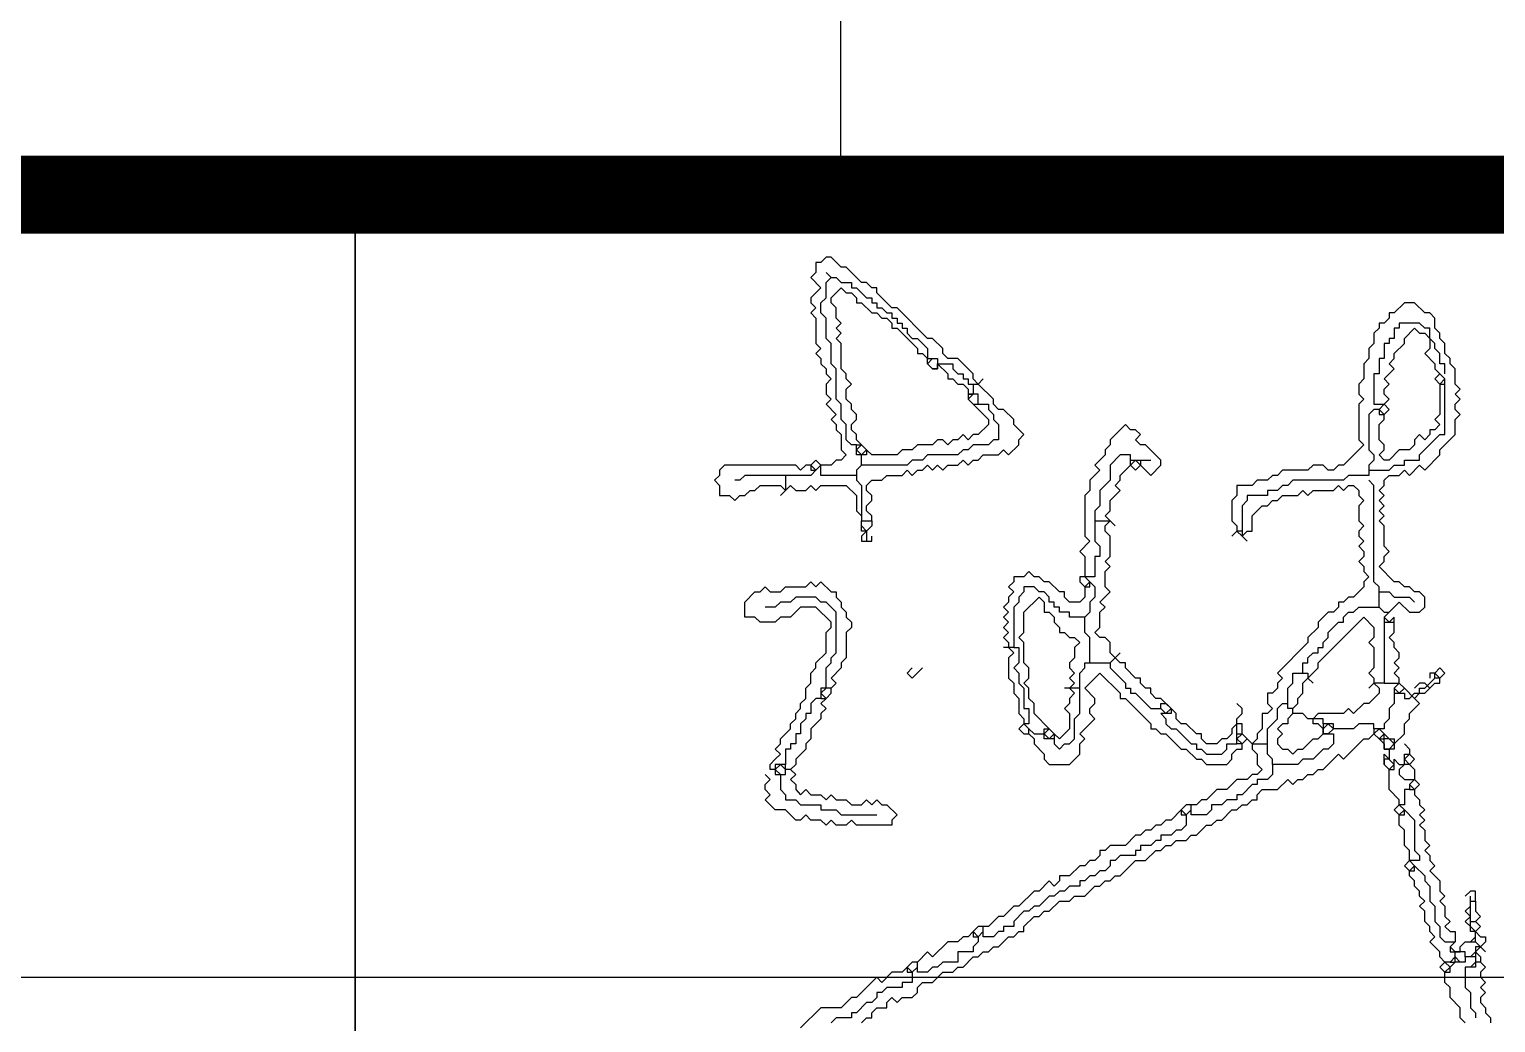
# Model space of a CAD drawing. Header units: millimetres. Extents: x 12325263 to 13848842, y -1463133 to 573208.
# Drawn here: x 12643077 to 12645324, y -1127761 to -1126237 of the extents above; entities that cross this region are included whole.
import ezdxf
from ezdxf.enums import TextEntityAlignment as Align

# ---------------------------------------------------------------- set-up
doc = ezdxf.new("R2010")
doc.units = ezdxf.units.MM
doc.header["$LTSCALE"] = 1000
for name, color, linetype in [('TITLIN', 7, 'Continuous'), ('图框层', 3, 'Continuous'), ('电子签名', 6, 'Continuous')]:
    doc.layers.add(name, color=color, linetype=linetype)
doc.styles.add('ACHT', font='simhei.ttf')
doc.styles.add('TITXC', font='simhei.ttf')
doc.styles.add('TITXV', font='', dxfattribs={"width": 0.7})
doc.styles.get('TITXV').set_extended_font_data('SimSun')

# ---------------------------------------------------------------- blocks, each defined once
blk = doc.blocks.new('横向图框_A0')
at = {"layer": 'TITLIN'}
for p, q in [((1153.896, 214.115), (1153.896, 110.493)), ((1114, 206.115), (1179, 206.115))]:
    blk.add_line(p, q, dxfattribs=at)
at = {"layer": 'TITLIN', "const_width": 0.8}
blk.add_lwpolyline([(1114, 214.115), (1179, 214.115)], dxfattribs=at)
at = {"layer": '图框层'}
blk.add_line((1158.86, 214.115), (1158.86, 234.115), dxfattribs=at)
at = {"style": 'TITXV', "width": 0.8}
for tag, p in [('智能化', (9.375, 781)), ('暖通', (3.125, 781)), ('给排水', (15.625, 705)), ('建筑', (3.125, 705)), ('结构', (9.375, 705)), ('电气', (21.875, 705))]:
    blk.add_attdef(tag, text='', height=2.5, rotation=90, dxfattribs=at).set_placement(p, align=Align.MIDDLE_CENTER)
for tag, height, style, p in [('总工程师', 3, 'ACHT', (1143.109, 210.304)), ('审定', 3, 'ACHT', (1143.109, 202.304)), ('审核', 3, 'ACHT', (1143.109, 194.304)), ('设计总负责人1', 3, 'ACHT', (1143.109, 186.304)), ('设计总负责人2', 3, 'ACHT', (1143.109, 178.304)), ('设计总负责人3', 3, 'ACHT', (1143.109, 170.304)), ('专业负责人1', 3, 'ACHT', (1143.109, 162.304)), ('专业负责人2', 3, 'ACHT', (1143.109, 154.304)), ('专业负责人3', 3, 'ACHT', (1143.109, 146.304)), ('校核1', 3, 'ACHT', (1143.109, 138.304)), ('校核2', 3, 'ACHT', (1143.109, 130.304)), ('设计1', 3, 'ACHT', (1143.109, 122.304)), ('设计2', 3, 'ACHT', (1143.109, 114.304)), ('工程编号', 3, 'TITXC', (1142.308, 74.793)), ('专业', 3, 'TITXC', (1170.433, 74.793)), ('设计阶段', 3, 'TITXC', (1155.544, 67.776)), ('图号', 5, 'TITXC', (1140.343, 32.746)), ('出图日期', 3, 'ACHT', (1144.346, 24.293))]:
    blk.add_attdef(tag, text='', height=height, dxfattribs=dict(style=style)).set_placement(p, align=Align.MIDDLE_CENTER)
at = {"style": 'TITXC', "flags": 1}
for tag, height, p in [('建设单位', 3, (1149.822, 102.293)), ('工程名称', 3, (1149.822, 86.293)), ('图纸名称', 5, (1149.822, 51.043))]:
    blk.add_attdef(tag, text='', height=height, dxfattribs=at).set_placement(p, align=Align.MIDDLE_CENTER)
at = {"style": 'ACHT', "width": 0.8}
for tag, p in [('版本号', (1172.763, 32.793)), ('序号', (1172.763, 24.293))]:
    blk.add_attdef(tag, text='', height=3, dxfattribs=at).set_placement(p, align=Align.MIDDLE_CENTER)
blk = doc.blocks.new('*U20')
blk.add_blockref('横向图框_A0', (0, 0))
blk = doc.blocks.new('zhauau')
for points in [[(-73822.2, -93877), (-73826.1, -93873.1), (-73826.1, -93869.2), (-73837.7, -93857.5), (-73845.5, -93857.5), (-73849.4, -93853.6), (-73849.4, -93849.8), (-73857.2, -93842), (-73861.1, -93842), (-73884.4, -93818.6), (-73888.3, -93818.6), (-73899.9, -93807), (-73899.9, -93803.1), (-73903.8, -93803.1), (-73907.7, -93799.2), (-73911.6, -93799.2), (-73923.3, -93787.5), (-73927.2, -93787.5), (-73934.9, -93779.8), (-73938.8, -93779.8), (-73942.7, -93783.7), (-73946.6, -93783.7), (-73946.6, -93791.4), (-73950.5, -93795.3), (-73942.7, -93803.1), (-73950.5, -93810.9), (-73950.5, -93814.8), (-73946.6, -93818.6), (-73950.5, -93822.5), (-73946.6, -93826.4), (-73946.6, -93845.9), (-73942.7, -93849.8), (-73946.6, -93853.6), (-73942.7, -93857.5), (-73942.7, -93861.4), (-73938.8, -93865.3), (-73938.8, -93869.2), (-73934.9, -93873.1), (-73938.8, -93877), (-73938.8, -93884.7), (-73934.9, -93888.6), (-73938.8, -93892.5), (-73931, -93900.3), (-73934.9, -93904.2), (-73931, -93908.1), (-73931, -93912), (-73927.2, -93915.8), (-73927.2, -93927.5), (-73923.3, -93931.4), (-73927.2, -93935.3), (-73931, -93935.3), (-73934.9, -93939.2), (-73942.7, -93939.2)], [(-73938.8, -93791.4), (-73934.9, -93795.3)], [(-73915.5, -93923.6), (-73919.4, -93923.6), (-73923.3, -93919.7), (-73923.3, -93908.1), (-73927.2, -93904.2), (-73927.2, -93892.5), (-73931, -93888.6), (-73931, -93865.3), (-73934.9, -93861.4), (-73934.9, -93845.9), (-73938.8, -93842), (-73938.8, -93826.4), (-73942.7, -93822.5), (-73942.7, -93814.8), (-73938.8, -93810.9), (-73938.8, -93799.2), (-73934.9, -93795.3)], [(-73934.9, -93795.3), (-73931, -93795.3), (-73927.2, -93799.2), (-73919.4, -93799.2), (-73919.4, -93803.1), (-73915.5, -93803.1), (-73907.7, -93810.9), (-73903.8, -93810.9), (-73903.8, -93814.8), (-73899.9, -93814.8), (-73899.9, -93818.6), (-73896.1, -93818.6), (-73892.2, -93822.5), (-73888.3, -93822.5), (-73888.3, -93826.4), (-73884.4, -93826.4), (-73884.4, -93830.3), (-73880.5, -93830.3), (-73880.5, -93834.2), (-73876.6, -93834.2), (-73876.6, -93838.1), (-73872.7, -93842), (-73868.8, -93842), (-73861.1, -93849.8), (-73861.1, -93857.5)], [(-73911.6, -93923.6), (-73915.5, -93919.7), (-73915.5, -93915.8), (-73919.4, -93912), (-73919.4, -93908.1), (-73915.5, -93904.2), (-73915.5, -93900.3), (-73919.4, -93896.4), (-73919.4, -93892.5), (-73923.3, -93888.6), (-73923.3, -93880.9), (-73919.4, -93877), (-73923.3, -93873.1), (-73923.3, -93869.2), (-73927.2, -93865.3), (-73927.2, -93845.9), (-73931, -93842), (-73927.2, -93838.1), (-73931, -93834.2), (-73927.2, -93830.3), (-73931, -93826.4), (-73931, -93818.6), (-73934.9, -93814.8), (-73934.9, -93810.9), (-73927.2, -93803.1), (-73923.3, -93807), (-73919.4, -93807), (-73915.5, -93810.9), (-73915.5, -93814.8), (-73911.6, -93814.8), (-73903.8, -93822.5), (-73899.9, -93822.5), (-73896.1, -93826.4), (-73892.2, -93826.4), (-73888.3, -93830.3), (-73888.3, -93834.2), (-73884.4, -93834.2), (-73868.8, -93849.8), (-73868.8, -93853.6), (-73864.9, -93853.6), (-73861.1, -93857.5)], [(-73507.3, -94051.9), (-73499.5, -94044.2), (-73491.7, -94051.9), (-73483.9, -94051.9), (-73480, -94048), (-73480, -94040.3), (-73483.9, -94036.4), (-73487.8, -94036.4), (-73491.7, -94032.5), (-73495.6, -94032.5), (-73499.5, -94028.6), (-73503.4, -94028.6), (-73515, -94016.9), (-73511.1, -94013), (-73511.1, -94009.2), (-73507.3, -94005.3), (-73511.1, -94001.4), (-73511.1, -93985.8), (-73515, -93981.9), (-73511.1, -93978.1), (-73515, -93974.2), (-73511.1, -93970.3), (-73515, -93966.4), (-73511.1, -93962.5), (-73515, -93958.6), (-73511.1, -93954.7), (-73511.1, -93950.8), (-73507.3, -93947), (-73499.5, -93947), (-73495.6, -93943.1), (-73491.7, -93947), (-73483.9, -93939.2), (-73480, -93943.1), (-73468.4, -93931.4), (-73468.4, -93927.5), (-73456.7, -93915.8), (-73456.7, -93904.2), (-73452.8, -93900.3), (-73456.7, -93896.4), (-73456.7, -93892.5), (-73452.8, -93888.6), (-73456.7, -93884.7), (-73452.8, -93880.9), (-73456.7, -93877), (-73456.7, -93865.3), (-73460.6, -93861.4), (-73460.6, -93857.5), (-73464.5, -93853.6), (-73464.5, -93845.9), (-73468.4, -93842), (-73468.4, -93838.1), (-73472.3, -93834.2), (-73472.3, -93826.4), (-73476.1, -93822.5), (-73480, -93822.5), (-73487.8, -93814.8), (-73495.6, -93814.8), (-73503.4, -93822.5), (-73507.3, -93822.5), (-73507.3, -93826.4), (-73511.1, -93830.3), (-73515, -93830.3), (-73515, -93834.2), (-73518.9, -93838.1), (-73518.9, -93845.9), (-73522.8, -93849.8), (-73522.8, -93857.5), (-73526.7, -93861.4), (-73526.7, -93873.1), (-73530.6, -93877), (-73530.6, -93884.7), (-73526.7, -93888.6), (-73530.6, -93892.5), (-73530.6, -93919.7), (-73526.7, -93923.6), (-73542.2, -93939.2), (-73546.1, -93939.2), (-73550, -93943.1), (-73553.9, -93943.1), (-73557.8, -93939.2), (-73565.6, -93939.2), (-73569.5, -93943.1), (-73588.9, -93943.1), (-73592.8, -93947), (-73596.7, -93947), (-73600.6, -93950.8), (-73608.3, -93950.8), (-73612.2, -93954.7), (-73623.9, -93954.7), (-73623.9, -93962.5), (-73627.8, -93966.4), (-73627.8, -93981.9), (-73623.9, -93985.8), (-73623.9, -93989.7)], [(-73464.5, -93869.2), (-73464.5, -93861.4), (-73468.4, -93861.4), (-73468.4, -93853.6), (-73472.3, -93849.8), (-73472.3, -93845.9), (-73476.1, -93842), (-73476.1, -93834.2), (-73480, -93834.2), (-73483.9, -93830.3), (-73499.5, -93830.3), (-73499.5, -93834.2), (-73503.4, -93834.2), (-73503.4, -93842), (-73507.3, -93842), (-73507.3, -93845.9), (-73511.1, -93845.9), (-73511.1, -93857.5), (-73515, -93857.5), (-73515, -93869.2), (-73518.9, -93869.2), (-73518.9, -93892.5), (-73511.1, -93892.5), (-73515, -93896.4)], [(-73511.1, -93892.5), (-73507.3, -93888.6), (-73511.1, -93884.7), (-73511.1, -93880.9), (-73507.3, -93877), (-73511.1, -93873.1), (-73503.4, -93865.3), (-73507.3, -93861.4), (-73503.4, -93857.5), (-73503.4, -93853.6), (-73495.6, -93845.9), (-73495.6, -93842), (-73487.8, -93834.2), (-73483.9, -93838.1), (-73480, -93838.1), (-73476.1, -93842), (-73476.1, -93849.8), (-73480, -93853.6), (-73472.3, -93861.4), (-73472.3, -93865.3), (-73468.4, -93869.2)], [(-73861.1, -93857.5), (-73857.2, -93857.5), (-73861.1, -93861.4), (-73857.2, -93865.3), (-73853.3, -93865.3)], [(-73861.1, -93857.5), (-73853.3, -93857.5), (-73853.3, -93861.4)], [(-73853.3, -93861.4), (-73853.3, -93865.3), (-73857.2, -93865.3), (-73861.1, -93861.4), (-73861.1, -93857.5)], [(-73853.3, -93865.3), (-73853.3, -93861.4), (-73845.5, -93869.2), (-73845.5, -93873.1), (-73841.6, -93873.1), (-73837.7, -93877), (-73833.8, -93877), (-73830, -93880.9), (-73830, -93884.7)], [(-73853.3, -93861.4), (-73841.6, -93861.4), (-73841.6, -93865.3), (-73837.7, -93869.2), (-73833.8, -93869.2), (-73833.8, -93873.1), (-73830, -93873.1), (-73830, -93877), (-73826.1, -93877)], [(-73464.5, -93877), (-73464.5, -93873.1), (-73468.4, -93869.2), (-73472.3, -93873.1), (-73468.4, -93877), (-73464.5, -93877)], [(-73468.4, -93869.2), (-73472.3, -93873.1), (-73468.4, -93877)], [(-73468.4, -93877), (-73464.5, -93873.1), (-73468.4, -93869.2)], [(-73903.8, -93981.9), (-73903.8, -93978.1), (-73907.7, -93974.2), (-73907.7, -93970.3), (-73903.8, -93966.4), (-73903.8, -93962.5), (-73907.7, -93958.6), (-73907.7, -93954.7), (-73903.8, -93950.8), (-73896.1, -93950.8), (-73892.2, -93947), (-73880.5, -93947), (-73876.6, -93943.1), (-73872.7, -93947), (-73868.8, -93943.1), (-73864.9, -93943.1), (-73861.1, -93939.2), (-73857.2, -93943.1), (-73853.3, -93939.2), (-73849.4, -93943.1), (-73845.5, -93939.2), (-73837.7, -93939.2), (-73833.8, -93935.3), (-73830, -93939.2), (-73826.1, -93935.3), (-73822.2, -93935.3), (-73818.3, -93931.4), (-73806.6, -93931.4), (-73802.7, -93927.5), (-73798.9, -93931.4), (-73791.1, -93923.6), (-73791.1, -93919.7), (-73787.2, -93915.8), (-73795, -93908.1), (-73795, -93904.2), (-73802.7, -93896.4), (-73806.6, -93896.4), (-73810.5, -93892.5), (-73810.5, -93888.6), (-73822.2, -93877)], [(-73826.1, -93877), (-73822.2, -93877), (-73818.3, -93873.1)], [(-73826.1, -93877), (-73826.1, -93884.7)], [(-73822.2, -93877), (-73822.2, -93877)], [(-73522.8, -93943.1), (-73507.3, -93943.1), (-73503.4, -93939.2), (-73495.6, -93939.2), (-73495.6, -93935.3), (-73483.9, -93935.3), (-73483.9, -93931.4), (-73468.4, -93915.8), (-73464.5, -93915.8), (-73464.5, -93877)], [(-73468.4, -93877), (-73468.4, -93900.3), (-73472.3, -93904.2), (-73468.4, -93908.1), (-73472.3, -93912), (-73476.1, -93912), (-73476.1, -93915.8), (-73480, -93919.7), (-73483.9, -93915.8), (-73487.8, -93919.7), (-73487.8, -93923.6), (-73491.7, -93927.5), (-73499.5, -93927.5), (-73507.3, -93935.3), (-73511.1, -93935.3), (-73515, -93931.4), (-73511.1, -93927.5), (-73511.1, -93923.6), (-73515, -93919.7), (-73515, -93908.1), (-73511.1, -93904.2), (-73511.1, -93900.3)], [(-73826.1, -93892.5), (-73814.4, -93904.2), (-73814.4, -93908.1), (-73822.2, -93915.8), (-73826.1, -93915.8), (-73830, -93919.7), (-73833.8, -93915.8), (-73837.7, -93919.7), (-73841.6, -93919.7), (-73845.5, -93923.6), (-73849.4, -93919.7), (-73853.3, -93919.7), (-73857.2, -93923.6), (-73868.8, -93923.6), (-73872.7, -93927.5), (-73880.5, -93927.5), (-73884.4, -93931.4), (-73903.8, -93931.4), (-73907.7, -93927.5), (-73911.6, -93931.4), (-73915.5, -93927.5), (-73911.6, -93923.6)], [(-73822.2, -93892.5), (-73814.4, -93892.5), (-73814.4, -93896.4), (-73810.5, -93900.3), (-73810.5, -93904.2), (-73806.6, -93908.1), (-73806.6, -93919.7), (-73810.5, -93919.7), (-73814.4, -93923.6), (-73826.1, -93923.6), (-73830, -93927.5), (-73833.8, -93927.5), (-73837.7, -93931.4), (-73861.1, -93931.4), (-73864.9, -93935.3), (-73872.7, -93935.3), (-73876.6, -93939.2), (-73911.6, -93939.2)], [(-73830, -93884.7), (-73826.1, -93884.7), (-73830, -93888.6), (-73826.1, -93892.5)], [(-73826.1, -93884.7), (-73830, -93884.7), (-73830, -93888.6), (-73826.1, -93892.5), (-73822.2, -93892.5)], [(-73822.2, -93892.5), (-73822.2, -93884.7), (-73826.1, -93884.7)], [(-73826.1, -93892.5), (-73826.1, -93892.5)], [(-73511.1, -93900.3), (-73515, -93896.4), (-73511.1, -93892.5)], [(-73511.1, -93900.3), (-73507.3, -93896.4), (-73511.1, -93892.5)], [(-73515, -93896.4), (-73518.9, -93896.4), (-73522.8, -93900.3), (-73522.8, -93927.5), (-73518.9, -93931.4), (-73518.9, -93935.3), (-73522.8, -93939.2), (-73522.8, -93943.1)], [(-73515, -93896.4), (-73515, -93900.3), (-73511.1, -93900.3), (-73507.3, -93896.4)], [(-73697.8, -93939.2), (-73690, -93947), (-73682.2, -93939.2), (-73682.2, -93935.3), (-73693.9, -93923.6), (-73697.8, -93923.6), (-73701.7, -93919.7), (-73697.8, -93915.8), (-73701.7, -93912), (-73705.5, -93912), (-73709.4, -93908.1), (-73721.1, -93919.7), (-73721.1, -93923.6), (-73725, -93927.5), (-73725, -93931.4), (-73732.8, -93939.2), (-73728.9, -93943.1), (-73736.6, -93950.8), (-73736.6, -93958.6), (-73740.5, -93962.5), (-73740.5, -93993.6), (-73736.6, -93997.5), (-73744.4, -94005.3), (-73740.5, -94009.2), (-73740.5, -94024.7)], [(-73911.6, -93931.4), (-73915.5, -93931.4), (-73915.5, -93923.6)], [(-73915.5, -93923.6), (-73911.6, -93923.6), (-73907.7, -93927.5), (-73907.7, -93931.4), (-73911.6, -93931.4)], [(-73942.7, -93939.2), (-73946.6, -93935.3), (-73950.5, -93939.2)], [(-73942.7, -93943.1), (-73942.7, -93939.2), (-73946.6, -93935.3), (-73950.5, -93939.2), (-73950.5, -93943.1)], [(-73911.6, -93939.2), (-73911.6, -93931.4)], [(-73705.5, -93935.3), (-73705.5, -93931.4), (-73713.3, -93931.4), (-73721.1, -93939.2), (-73721.1, -93950.8), (-73728.9, -93958.6), (-73728.9, -93970.3), (-73732.8, -93974.2), (-73732.8, -93981.9)], [(-73705.5, -93935.3), (-73697.8, -93935.3)], [(-73697.8, -93935.3), (-73697.8, -93939.2), (-73701.7, -93943.1), (-73705.5, -93939.2), (-73705.5, -93935.3)], [(-73705.5, -93939.2), (-73701.7, -93935.3), (-73697.8, -93939.2)], [(-73697.8, -93935.3), (-73690, -93935.3)], [(-73950.5, -93939.2), (-73954.4, -93939.2), (-73958.3, -93943.1), (-73962.1, -93939.2), (-74016.6, -93939.2), (-74020.5, -93943.1), (-74020.5, -93947), (-74024.4, -93950.8), (-74020.5, -93954.7), (-74020.5, -93962.5), (-74012.7, -93962.5), (-74008.8, -93966.4), (-74004.9, -93962.5), (-74001, -93962.5), (-73997.1, -93958.6), (-73993.3, -93958.6), (-73989.4, -93954.7), (-73973.8, -93954.7), (-73969.9, -93958.6)], [(-73969.9, -93947), (-74001, -93947), (-74004.9, -93950.8), (-74008.8, -93950.8)], [(-73969.9, -93947), (-73969.9, -93958.6), (-73973.8, -93962.5)], [(-73950.5, -93943.1), (-73946.6, -93943.1), (-73950.5, -93947), (-73969.9, -93947)], [(-73950.5, -93939.2), (-73946.6, -93943.1), (-73942.7, -93939.2)], [(-73915.5, -93947), (-73942.7, -93947), (-73942.7, -93943.1)], [(-73911.6, -93939.2), (-73915.5, -93943.1), (-73915.5, -93947)], [(-73915.5, -93947), (-73915.5, -93950.8), (-73911.6, -93954.7), (-73911.6, -93981.9)], [(-73721.1, -93981.9), (-73725, -93978.1), (-73721.1, -93974.2), (-73721.1, -93966.4), (-73713.3, -93958.6), (-73717.2, -93954.7), (-73713.3, -93950.8), (-73713.3, -93947), (-73705.5, -93939.2)], [(-73697.8, -93939.2), (-73701.7, -93943.1), (-73705.5, -93939.2)], [(-73522.8, -93943.1), (-73522.8, -93947), (-73538.4, -93947), (-73542.2, -93950.8), (-73581.1, -93950.8), (-73585, -93954.7), (-73588.9, -93954.7), (-73592.8, -93958.6), (-73600.6, -93958.6), (-73600.6, -93962.5), (-73616.1, -93962.5), (-73616.1, -93966.4), (-73620, -93970.3), (-73620, -93989.7)], [(-73969.9, -93958.6), (-73973.8, -93962.5)], [(-73969.9, -93958.6), (-73966, -93954.7), (-73962.1, -93958.6), (-73954.4, -93958.6), (-73950.5, -93954.7), (-73946.6, -93958.6), (-73942.7, -93954.7), (-73923.3, -93954.7), (-73915.5, -93962.5), (-73915.5, -93974.2), (-73911.6, -93978.1)], [(-73623.9, -93989.7), (-73620, -93993.6), (-73616.1, -93989.7), (-73612.2, -93989.7), (-73612.2, -93978.1), (-73604.5, -93970.3), (-73600.6, -93970.3), (-73596.7, -93966.4), (-73592.8, -93966.4), (-73588.9, -93962.5), (-73577.2, -93962.5), (-73573.3, -93958.6), (-73569.5, -93962.5), (-73565.6, -93958.6), (-73550, -93958.6), (-73546.1, -93954.7), (-73542.2, -93958.6), (-73538.4, -93954.7), (-73534.5, -93954.7), (-73530.6, -93958.6), (-73530.6, -93962.5), (-73526.7, -93966.4), (-73530.6, -93970.3), (-73530.6, -93981.9), (-73526.7, -93985.8), (-73530.6, -93989.7), (-73530.6, -93993.6), (-73526.7, -93997.5), (-73530.6, -94001.4), (-73526.7, -94005.3), (-73526.7, -94009.2), (-73530.6, -94013), (-73526.7, -94016.9), (-73526.7, -94020.8), (-73522.8, -94024.7), (-73526.7, -94028.6), (-73526.7, -94032.5), (-73534.5, -94040.3), (-73538.4, -94040.3), (-73542.2, -94044.2), (-73546.1, -94044.2), (-73546.1, -94048), (-73550, -94051.9), (-73553.9, -94051.9), (-73561.7, -94059.7), (-73561.7, -94063.6), (-73569.5, -94071.4), (-73569.5, -94075.3), (-73592.8, -94098.6), (-73588.9, -94102.5), (-73592.8, -94106.4), (-73592.8, -94110.2), (-73596.7, -94114.1), (-73600.6, -94114.1), (-73600.6, -94121.9), (-73596.7, -94125.8), (-73600.6, -94129.7), (-73604.5, -94129.7), (-73604.5, -94141.4), (-73608.3, -94145.2), (-73608.3, -94149.1), (-73612.2, -94153)], [(-73515, -94036.4), (-73515, -94032.5), (-73518.9, -94028.6), (-73518.9, -93954.7), (-73522.8, -93950.8)], [(-73911.6, -93978.1), (-73911.6, -93981.9), (-73903.8, -93981.9)], [(-73911.6, -93981.9), (-73903.8, -93981.9), (-73903.8, -93985.8), (-73907.7, -93989.7)], [(-73907.7, -93989.7), (-73911.6, -93989.7), (-73911.6, -93981.9)], [(-73903.8, -93981.9), (-73903.8, -93985.8), (-73907.7, -93989.7)], [(-73732.8, -93981.9), (-73732.8, -93997.5), (-73728.9, -94001.4), (-73728.9, -94009.2), (-73732.8, -94009.2), (-73732.8, -94024.7), (-73736.6, -94024.7)], [(-73732.8, -93981.9), (-73721.1, -93981.9), (-73717.2, -93985.8)], [(-73717.2, -94086.9), (-73721.1, -94083), (-73721.1, -94075.3), (-73725, -94071.4), (-73728.9, -94071.4), (-73732.8, -94067.5), (-73728.9, -94063.6), (-73728.9, -94051.9), (-73725, -94048), (-73728.9, -94044.2), (-73721.1, -94036.4), (-73725, -94032.5), (-73725, -94020.8), (-73721.1, -94016.9), (-73725, -94013), (-73721.1, -94009.2), (-73721.1, -93993.6), (-73725, -93989.7), (-73725, -93985.8), (-73721.1, -93981.9)], [(-73721.1, -93981.9), (-73717.2, -93985.8)], [(-73907.7, -93989.7), (-73911.6, -93989.7), (-73911.6, -93985.8), (-73907.7, -93989.7)], [(-73907.7, -93989.7), (-73911.6, -93993.6), (-73911.6, -93997.5), (-73903.8, -93997.5), (-73903.8, -93993.6)], [(-73907.7, -93989.7), (-73907.7, -93997.5)], [(-73620, -93989.7), (-73623.9, -93989.7), (-73627.8, -93993.6)], [(-73623.9, -93989.7), (-73623.9, -93989.7)], [(-73620, -93989.7), (-73620, -93993.6), (-73616.1, -93997.5)], [(-73740.5, -94032.5), (-73740.5, -94040.3), (-73744.4, -94044.2), (-73752.2, -94044.2), (-73756.1, -94040.3), (-73756.1, -94036.4), (-73760, -94036.4), (-73767.7, -94028.6), (-73771.6, -94028.6), (-73775.5, -94024.7), (-73779.4, -94024.7), (-73783.3, -94020.8), (-73787.2, -94024.7), (-73795, -94024.7), (-73795, -94028.6), (-73798.9, -94032.5), (-73795, -94036.4), (-73798.9, -94040.3), (-73798.9, -94044.2), (-73802.7, -94048), (-73798.9, -94051.9), (-73802.7, -94055.8), (-73798.9, -94059.7), (-73802.7, -94063.6), (-73798.9, -94067.5), (-73802.7, -94071.4), (-73798.9, -94075.3), (-73798.9, -94079.1), (-73795, -94083), (-73798.9, -94086.9), (-73798.9, -94102.5), (-73795, -94106.4), (-73795, -94114.1), (-73791.1, -94118), (-73791.1, -94129.7), (-73787.2, -94133.6), (-73787.2, -94137.5)], [(-73736.6, -94024.7), (-73744.4, -94024.7), (-73744.4, -94028.6), (-73740.5, -94032.5), (-73736.6, -94032.5)], [(-73740.5, -94024.7), (-73744.4, -94024.7), (-73744.4, -94028.6), (-73740.5, -94032.5)], [(-73740.5, -94032.5), (-73736.6, -94028.6), (-73740.5, -94024.7)], [(-73977.7, -94164.7), (-73973.8, -94160.8), (-73977.7, -94156.9), (-73973.8, -94153), (-73973.8, -94149.1), (-73966, -94141.4), (-73966, -94137.5), (-73962.1, -94133.6), (-73962.1, -94129.7), (-73958.3, -94125.8), (-73958.3, -94121.9), (-73954.4, -94118), (-73954.4, -94110.2), (-73950.5, -94106.4), (-73950.5, -94098.6), (-73946.6, -94094.7), (-73946.6, -94090.8), (-73938.8, -94083), (-73938.8, -94067.5), (-73934.9, -94063.6), (-73934.9, -94059.7), (-73946.6, -94048), (-73958.3, -94048), (-73966, -94055.8), (-73973.8, -94055.8), (-73977.7, -94059.7), (-73989.4, -94059.7), (-73993.3, -94055.8), (-74001, -94055.8), (-74001, -94044.2), (-73993.3, -94036.4), (-73989.4, -94036.4), (-73985.5, -94032.5), (-73981.6, -94036.4), (-73973.8, -94036.4), (-73969.9, -94032.5), (-73954.4, -94032.5), (-73950.5, -94028.6), (-73946.6, -94032.5), (-73942.7, -94028.6), (-73934.9, -94036.4), (-73931, -94036.4), (-73931, -94040.3), (-73927.2, -94044.2), (-73927.2, -94048), (-73923.3, -94051.9), (-73923.3, -94055.8), (-73919.4, -94059.7), (-73919.4, -94063.6), (-73923.3, -94067.5), (-73923.3, -94086.9), (-73927.2, -94090.8), (-73927.2, -94094.7), (-73934.9, -94102.5), (-73931, -94106.4), (-73934.9, -94110.2)], [(-73740.5, -94055.8), (-73752.2, -94055.8), (-73752.2, -94051.9), (-73760, -94051.9), (-73760, -94048), (-73763.9, -94048), (-73763.9, -94044.2), (-73767.7, -94044.2), (-73767.7, -94040.3), (-73771.6, -94036.4), (-73775.5, -94036.4), (-73779.4, -94032.5), (-73787.2, -94032.5), (-73787.2, -94036.4), (-73791.1, -94040.3), (-73791.1, -94044.2), (-73795, -94048), (-73795, -94079.1)], [(-73736.6, -94032.5), (-73736.6, -94028.6), (-73732.8, -94032.5), (-73732.8, -94040.3), (-73736.6, -94044.2), (-73736.6, -94051.9), (-73740.5, -94055.8)], [(-73515, -94048), (-73515, -94036.4)], [(-73515, -94036.4), (-73507.3, -94036.4), (-73503.4, -94040.3), (-73491.7, -94040.3), (-73487.8, -94044.2)], [(-73938.8, -94110.2), (-73938.8, -94094.7), (-73934.9, -94090.8), (-73934.9, -94086.9), (-73931, -94083), (-73931, -94051.9), (-73938.8, -94044.2), (-73942.7, -94044.2), (-73946.6, -94040.3), (-73962.1, -94040.3), (-73966, -94044.2), (-73973.8, -94044.2), (-73977.7, -94048), (-73985.5, -94048)], [(-73767.7, -94141.4), (-73779.4, -94129.7), (-73779.4, -94121.9), (-73783.3, -94118), (-73783.3, -94110.2), (-73787.2, -94106.4), (-73783.3, -94102.5), (-73783.3, -94094.7), (-73787.2, -94090.8), (-73787.2, -94075.3), (-73791.1, -94071.4), (-73787.2, -94067.5), (-73787.2, -94051.9), (-73775.5, -94040.3), (-73771.6, -94044.2), (-73771.6, -94051.9), (-73767.7, -94051.9), (-73763.9, -94055.8), (-73763.9, -94059.7), (-73760, -94063.6), (-73760, -94067.5), (-73756.1, -94067.5), (-73752.2, -94071.4), (-73748.3, -94071.4), (-73744.4, -94075.3), (-73748.3, -94079.1), (-73748.3, -94086.9), (-73752.2, -94090.8), (-73752.2, -94094.7), (-73748.3, -94098.6), (-73752.2, -94102.5), (-73748.3, -94106.4), (-73752.2, -94110.2)], [(-73573.3, -94098.6), (-73573.3, -94090.8), (-73569.5, -94090.8), (-73569.5, -94086.9), (-73565.6, -94083), (-73561.7, -94083), (-73561.7, -94079.1), (-73557.8, -94079.1), (-73557.8, -94075.3), (-73553.9, -94071.4), (-73553.9, -94067.5), (-73546.1, -94059.7), (-73542.2, -94059.7), (-73542.2, -94055.8), (-73538.4, -94051.9), (-73534.5, -94051.9), (-73530.6, -94048), (-73515, -94048)], [(-73515, -94048), (-73511.1, -94051.9), (-73507.3, -94051.9), (-73511.1, -94055.8), (-73511.1, -94059.7)], [(-73736.6, -94090.8), (-73736.6, -94071.4), (-73740.5, -94067.5), (-73740.5, -94055.8)], [(-73569.5, -94102.5), (-73561.7, -94094.7), (-73561.7, -94090.8), (-73526.7, -94055.8), (-73518.9, -94063.6), (-73518.9, -94071.4), (-73522.8, -94075.3), (-73518.9, -94079.1), (-73518.9, -94094.7), (-73522.8, -94098.6), (-73518.9, -94102.5), (-73518.9, -94106.4)], [(-73503.4, -94059.7), (-73503.4, -94055.8), (-73507.3, -94059.7), (-73511.1, -94055.8), (-73507.3, -94051.9)], [(-73511.1, -94059.7), (-73503.4, -94059.7), (-73503.4, -94055.8)], [(-73511.1, -94059.7), (-73511.1, -94106.4)], [(-73495.6, -94110.2), (-73499.5, -94106.4), (-73499.5, -94102.5), (-73503.4, -94098.6), (-73499.5, -94094.7), (-73503.4, -94090.8), (-73499.5, -94086.9), (-73499.5, -94083), (-73503.4, -94079.1), (-73503.4, -94075.3), (-73507.3, -94071.4), (-73503.4, -94067.5), (-73503.4, -94059.7)], [(-73795, -94079.1), (-73802.7, -94079.1)], [(-73795, -94079.1), (-73791.1, -94079.1), (-73791.1, -94090.8), (-73795, -94094.7), (-73791.1, -94098.6), (-73791.1, -94106.4), (-73787.2, -94110.2), (-73787.2, -94125.8), (-73783.3, -94125.8), (-73783.3, -94137.5)], [(-73721.1, -94090.8), (-73713.3, -94083)], [(-73717.2, -94086.9), (-73713.3, -94083)], [(-73864.9, -94094.7), (-73872.7, -94102.5), (-73876.6, -94098.6), (-73872.7, -94094.7)], [(-73864.9, -94094.7), (-73872.7, -94102.5), (-73876.6, -94098.6), (-73872.7, -94094.7)], [(-73744.4, -94110.2), (-73744.4, -94098.6), (-73740.5, -94094.7), (-73740.5, -94090.8), (-73736.6, -94090.8)], [(-73736.6, -94090.8), (-73721.1, -94090.8)], [(-73721.1, -94090.8), (-73721.1, -94094.7), (-73709.4, -94106.4), (-73709.4, -94110.2), (-73705.5, -94110.2), (-73705.5, -94114.1), (-73701.7, -94114.1), (-73690, -94125.8), (-73682.2, -94125.8)], [(-73674.4, -94125.8), (-73682.2, -94118), (-73686.1, -94118), (-73690, -94114.1), (-73690, -94110.2), (-73693.9, -94110.2), (-73697.8, -94106.4), (-73697.8, -94102.5), (-73701.7, -94102.5), (-73709.4, -94094.7), (-73709.4, -94090.8), (-73713.3, -94090.8), (-73717.2, -94086.9)], [(-73472.3, -94102.5), (-73472.3, -94098.6), (-73468.4, -94094.7), (-73464.5, -94098.6), (-73468.4, -94102.5), (-73472.3, -94102.5)], [(-73468.4, -94102.5), (-73464.5, -94098.6), (-73468.4, -94094.7)], [(-73783.3, -94145.2), (-73779.4, -94149.1), (-73779.4, -94153), (-73771.6, -94160.8), (-73771.6, -94164.7), (-73767.7, -94168.6), (-73752.2, -94168.6), (-73744.4, -94160.8), (-73744.4, -94153), (-73740.5, -94149.1), (-73744.4, -94145.2), (-73732.8, -94133.6), (-73736.6, -94129.7), (-73736.6, -94125.8), (-73732.8, -94121.9), (-73732.8, -94118), (-73740.5, -94110.2), (-73728.9, -94098.6), (-73713.3, -94114.1), (-73713.3, -94118), (-73709.4, -94118), (-73690, -94137.5), (-73690, -94141.4), (-73686.1, -94141.4), (-73682.2, -94145.2), (-73678.3, -94145.2), (-73666.7, -94156.9), (-73662.8, -94156.9), (-73655, -94164.7), (-73651.1, -94164.7), (-73647.2, -94168.6), (-73631.7, -94168.6), (-73627.8, -94164.7), (-73627.8, -94160.8), (-73623.9, -94156.9), (-73620, -94156.9), (-73620, -94153), (-73623.9, -94149.1), (-73620, -94145.2)], [(-73585, -94121.9), (-73585, -94110.2), (-73581.1, -94106.4), (-73581.1, -94098.6), (-73573.3, -94098.6)], [(-73581.1, -94129.7), (-73581.1, -94125.8), (-73577.2, -94121.9), (-73577.2, -94118), (-73573.3, -94114.1), (-73573.3, -94106.4), (-73569.5, -94102.5)], [(-73573.3, -94098.6), (-73569.5, -94098.6), (-73569.5, -94102.5), (-73565.6, -94106.4)], [(-73569.5, -94102.5), (-73569.5, -94102.5)], [(-73518.9, -94106.4), (-73515, -94110.2), (-73515, -94114.1), (-73522.8, -94121.9), (-73526.7, -94121.9), (-73534.5, -94129.7), (-73538.4, -94125.8), (-73542.2, -94129.7), (-73561.7, -94129.7), (-73565.6, -94133.6)], [(-73511.1, -94106.4), (-73518.9, -94106.4), (-73522.8, -94110.2)], [(-73518.9, -94106.4), (-73518.9, -94106.4)], [(-73511.1, -94106.4), (-73503.4, -94106.4)], [(-73503.4, -94106.4), (-73499.5, -94106.4), (-73503.4, -94110.2), (-73503.4, -94114.1)], [(-73495.6, -94114.1), (-73495.6, -94118), (-73491.7, -94118), (-73487.8, -94114.1), (-73483.9, -94114.1), (-73483.9, -94110.2), (-73480, -94110.2), (-73472.3, -94102.5)], [(-73476.1, -94110.2), (-73480, -94106.4), (-73483.9, -94106.4), (-73487.8, -94110.2)], [(-73468.4, -94102.5), (-73472.3, -94098.6), (-73476.1, -94098.6), (-73476.1, -94102.5)], [(-73476.1, -94110.2), (-73472.3, -94106.4), (-73468.4, -94106.4), (-73468.4, -94102.5)], [(-73938.8, -94110.2), (-73942.7, -94110.2), (-73942.7, -94118)], [(-73942.7, -94118), (-73938.8, -94118), (-73934.9, -94114.1), (-73934.9, -94110.2), (-73938.8, -94110.2)], [(-73934.9, -94110.2), (-73938.8, -94110.2), (-73942.7, -94114.1), (-73938.8, -94118)], [(-73938.8, -94118), (-73934.9, -94114.1), (-73934.9, -94110.2)], [(-73752.2, -94110.2), (-73748.3, -94114.1), (-73752.2, -94118), (-73752.2, -94121.9), (-73756.1, -94125.8), (-73752.2, -94129.7), (-73752.2, -94141.4), (-73760, -94149.1), (-73763.9, -94145.2), (-73767.7, -94149.1), (-73771.6, -94145.2), (-73767.7, -94141.4)], [(-73763.9, -94149.1), (-73763.9, -94153), (-73760, -94156.9), (-73756.1, -94153), (-73752.2, -94153), (-73748.3, -94149.1), (-73748.3, -94133.6), (-73744.4, -94129.7), (-73744.4, -94110.2)], [(-73744.4, -94110.2), (-73756.1, -94110.2)], [(-73752.2, -94110.2), (-73752.2, -94110.2)], [(-73503.4, -94114.1), (-73503.4, -94121.9), (-73507.3, -94125.8), (-73507.3, -94133.6), (-73511.1, -94137.5), (-73511.1, -94141.4)], [(-73495.6, -94110.2), (-73499.5, -94114.1), (-73503.4, -94110.2)], [(-73503.4, -94114.1), (-73495.6, -94114.1)], [(-73487.8, -94118), (-73495.6, -94110.2)], [(-73495.6, -94114.1), (-73495.6, -94114.1)], [(-73487.8, -94118), (-73483.9, -94114.1), (-73480, -94114.1), (-73476.1, -94110.2)], [(-73942.7, -94118), (-73946.6, -94118), (-73950.5, -94121.9), (-73950.5, -94129.7), (-73954.4, -94129.7), (-73954.4, -94133.6), (-73958.3, -94137.5), (-73958.3, -94145.2), (-73962.1, -94145.2), (-73962.1, -94153), (-73966, -94153), (-73966, -94156.9), (-73969.9, -94156.9), (-73969.9, -94168.6)], [(-73938.8, -94118), (-73942.7, -94121.9), (-73938.8, -94125.8), (-73942.7, -94129.7), (-73942.7, -94133.6), (-73950.5, -94141.4), (-73950.5, -94149.1), (-73954.4, -94153), (-73954.4, -94156.9), (-73962.1, -94164.7), (-73962.1, -94168.6), (-73966, -94172.5)], [(-73682.2, -94125.8), (-73682.2, -94121.9), (-73678.3, -94121.9), (-73674.4, -94125.8), (-73674.4, -94129.7), (-73678.3, -94129.7)], [(-73678.3, -94129.7), (-73682.2, -94125.8)], [(-73674.4, -94125.8), (-73678.3, -94129.7), (-73682.2, -94125.8)], [(-73627.8, -94145.2), (-73631.7, -94149.1), (-73635.6, -94149.1), (-73639.4, -94153), (-73647.2, -94153), (-73651.1, -94149.1), (-73651.1, -94145.2), (-73655, -94145.2), (-73662.8, -94137.5), (-73666.7, -94137.5), (-73670.5, -94133.6), (-73670.5, -94129.7), (-73674.4, -94125.8)], [(-73623.9, -94145.2), (-73623.9, -94133.6), (-73620, -94129.7), (-73620, -94125.8), (-73623.9, -94121.9)], [(-73623.9, -94137.5), (-73623.9, -94133.6), (-73620, -94129.7), (-73620, -94125.8), (-73623.9, -94121.9)], [(-73600.6, -94153), (-73600.6, -94141.4), (-73592.8, -94133.6), (-73592.8, -94125.8), (-73588.9, -94121.9), (-73585, -94121.9)], [(-73557.8, -94137.5), (-73557.8, -94133.6), (-73569.5, -94133.6), (-73573.3, -94129.7), (-73581.1, -94129.7), (-73581.1, -94125.8), (-73585, -94125.8), (-73585, -94121.9)], [(-73503.4, -94153), (-73495.6, -94145.2), (-73495.6, -94137.5), (-73491.7, -94133.6), (-73491.7, -94129.7), (-73483.9, -94121.9), (-73487.8, -94118)], [(-73783.3, -94137.5), (-73787.2, -94137.5), (-73791.1, -94141.4), (-73787.2, -94145.2), (-73783.3, -94145.2)], [(-73787.2, -94137.5), (-73791.1, -94141.4), (-73787.2, -94145.2), (-73783.3, -94145.2)], [(-73783.3, -94145.2), (-73783.3, -94141.4), (-73787.2, -94137.5)], [(-73678.3, -94129.7), (-73682.2, -94129.7), (-73678.3, -94133.6), (-73678.3, -94137.5), (-73674.4, -94141.4), (-73670.5, -94141.4), (-73658.9, -94153), (-73655, -94153), (-73655, -94156.9), (-73651.1, -94156.9), (-73647.2, -94160.8), (-73635.6, -94160.8), (-73631.7, -94156.9), (-73631.7, -94153), (-73623.9, -94153)], [(-73623.9, -94137.5), (-73627.8, -94141.4), (-73627.8, -94145.2)], [(-73620, -94145.2), (-73620, -94137.5), (-73623.9, -94137.5)], [(-73557.8, -94137.5), (-73557.8, -94145.2), (-73550, -94145.2), (-73550, -94153), (-73553.9, -94156.9), (-73557.8, -94156.9), (-73565.6, -94164.7), (-73573.3, -94164.7), (-73577.2, -94168.6), (-73596.7, -94168.6)], [(-73581.1, -94129.7), (-73585, -94133.6), (-73585, -94137.5), (-73588.9, -94137.5), (-73592.8, -94141.4), (-73588.9, -94145.2), (-73592.8, -94149.1), (-73592.8, -94153), (-73588.9, -94156.9), (-73585, -94156.9), (-73581.1, -94160.8), (-73577.2, -94156.9), (-73573.3, -94156.9), (-73565.6, -94149.1), (-73561.7, -94149.1), (-73557.8, -94145.2)], [(-73565.6, -94133.6), (-73569.5, -94133.6), (-73573.3, -94129.7), (-73581.1, -94129.7)], [(-73557.8, -94141.4), (-73561.7, -94137.5), (-73565.6, -94137.5), (-73565.6, -94133.6)], [(-73550, -94141.4), (-73550, -94137.5), (-73557.8, -94137.5)], [(-73557.8, -94141.4), (-73553.9, -94137.5), (-73550, -94141.4), (-73553.9, -94145.2), (-73557.8, -94145.2)], [(-73518.9, -94141.4), (-73518.9, -94137.5), (-73530.6, -94137.5), (-73534.5, -94141.4), (-73550, -94141.4)], [(-73876.6, -94324.1), (-73880.5, -94328), (-73888.3, -94328), (-73896.1, -94335.8), (-73899.9, -94331.9), (-73915.5, -94347.4), (-73919.4, -94347.4), (-73927.2, -94355.2), (-73942.7, -94355.2), (-73958.3, -94370.7)], [(-73911.6, -94366.9), (-73907.7, -94363), (-73903.8, -94363), (-73903.8, -94359.1), (-73899.9, -94355.2), (-73892.2, -94355.2), (-73892.2, -94351.3), (-73888.3, -94347.4), (-73884.4, -94351.3), (-73880.5, -94347.4), (-73872.7, -94347.4), (-73868.8, -94343.5), (-73868.8, -94339.6), (-73864.9, -94335.8), (-73857.2, -94335.8), (-73849.4, -94328), (-73841.6, -94328), (-73837.7, -94324.1), (-73833.8, -94324.1), (-73826.1, -94316.3), (-73822.2, -94316.3), (-73818.3, -94312.4), (-73814.4, -94312.4), (-73810.5, -94308.5), (-73806.6, -94308.5), (-73798.9, -94300.8), (-73795, -94300.8), (-73791.1, -94296.9), (-73787.2, -94296.9), (-73787.2, -94293), (-73779.4, -94285.2), (-73775.5, -94285.2), (-73771.6, -94281.3), (-73767.7, -94281.3), (-73760, -94273.5), (-73752.2, -94273.5), (-73748.3, -94269.7), (-73740.5, -94269.7), (-73732.8, -94261.9), (-73728.9, -94261.9), (-73725, -94258), (-73721.1, -94258), (-73717.2, -94254.1), (-73713.3, -94254.1), (-73701.7, -94242.4), (-73693.9, -94242.4), (-73686.1, -94234.7), (-73682.2, -94234.7), (-73678.3, -94230.8), (-73674.4, -94230.8), (-73670.5, -94226.9), (-73662.8, -94226.9), (-73658.9, -94223), (-73655, -94223), (-73647.2, -94215.2), (-73643.3, -94215.2), (-73639.4, -94211.3), (-73635.6, -94211.3), (-73627.8, -94203.6), (-73623.9, -94203.6), (-73620, -94199.7), (-73616.1, -94199.7), (-73612.2, -94195.8), (-73608.3, -94195.8), (-73608.3, -94191.9), (-73604.5, -94188), (-73592.8, -94188), (-73585, -94180.2), (-73581.1, -94184.1), (-73577.2, -94180.2), (-73573.3, -94180.2), (-73569.5, -94176.3), (-73565.6, -94176.3), (-73561.7, -94172.5), (-73557.8, -94172.5), (-73546.1, -94160.8), (-73542.2, -94164.7), (-73526.7, -94149.1), (-73522.8, -94149.1), (-73518.9, -94145.2)], [(-73783.3, -94145.2), (-73783.3, -94141.4), (-73779.4, -94145.2), (-73771.6, -94145.2)], [(-73771.6, -94145.2), (-73771.6, -94141.4), (-73767.7, -94141.4), (-73763.9, -94145.2), (-73763.9, -94149.1)], [(-73763.9, -94149.1), (-73771.6, -94149.1), (-73771.6, -94145.2)], [(-73623.9, -94153), (-73623.9, -94145.2)], [(-73623.9, -94145.2), (-73620, -94145.2), (-73616.1, -94149.1)], [(-73616.1, -94149.1), (-73620, -94153), (-73623.9, -94153)], [(-73612.2, -94153), (-73620, -94145.2)], [(-73616.1, -94149.1), (-73612.2, -94153), (-73600.6, -94153)], [(-73557.8, -94145.2), (-73557.8, -94141.4)], [(-73511.1, -94141.4), (-73518.9, -94141.4)], [(-73518.9, -94141.4), (-73518.9, -94145.2), (-73515, -94149.1), (-73511.1, -94149.1)], [(-73518.9, -94145.2), (-73515, -94141.4), (-73511.1, -94145.2)], [(-73511.1, -94145.2), (-73515, -94149.1), (-73511.1, -94153)], [(-73511.1, -94149.1), (-73511.1, -94145.2), (-73507.3, -94149.1)], [(-73503.4, -94153), (-73511.1, -94145.2)], [(-73507.3, -94156.9), (-73511.1, -94156.9), (-73511.1, -94149.1)], [(-73507.3, -94149.1), (-73511.1, -94149.1)], [(-73507.3, -94149.1), (-73503.4, -94149.1), (-73503.4, -94156.9), (-73507.3, -94156.9)], [(-73612.2, -94153), (-73612.2, -94156.9), (-73608.3, -94160.8), (-73608.3, -94168.6), (-73604.5, -94172.5), (-73608.3, -94176.3), (-73612.2, -94176.3), (-73616.1, -94180.2), (-73623.9, -94180.2), (-73631.7, -94188), (-73639.4, -94188), (-73647.2, -94195.8), (-73651.1, -94195.8), (-73655, -94199.7), (-73658.9, -94199.7)], [(-73596.7, -94168.6), (-73596.7, -94164.7), (-73600.6, -94160.8), (-73600.6, -94153)], [(-73511.1, -94153), (-73511.1, -94156.9), (-73507.3, -94156.9), (-73503.4, -94153)], [(-73511.1, -94164.7), (-73511.1, -94160.8), (-73503.4, -94168.6), (-73507.3, -94172.5)], [(-73507.3, -94156.9), (-73507.3, -94164.7)], [(-73495.6, -94153), (-73491.7, -94156.9), (-73491.7, -94160.8)], [(-73495.6, -94168.6), (-73495.6, -94160.8), (-73491.7, -94160.8), (-73487.8, -94164.7), (-73491.7, -94168.6), (-73495.6, -94168.6)], [(-73491.7, -94160.8), (-73495.6, -94164.7), (-73491.7, -94168.6)], [(-73491.7, -94168.6), (-73487.8, -94164.7), (-73491.7, -94160.8)], [(-73966, -94172.5), (-73962.1, -94176.3), (-73966, -94180.2), (-73962.1, -94184.1), (-73962.1, -94188), (-73958.3, -94191.9), (-73954.4, -94188), (-73950.5, -94191.9), (-73942.7, -94191.9), (-73938.8, -94195.8), (-73934.9, -94191.9), (-73931, -94195.8), (-73923.3, -94195.8), (-73919.4, -94199.7), (-73911.6, -94199.7), (-73907.7, -94195.8), (-73903.8, -94199.7), (-73899.9, -94195.8), (-73896.1, -94199.7), (-73892.2, -94199.7), (-73884.4, -94207.4), (-73888.3, -94211.3), (-73888.3, -94215.2), (-73915.5, -94215.2), (-73919.4, -94211.3), (-73923.3, -94215.2), (-73931, -94215.2), (-73934.9, -94211.3), (-73938.8, -94215.2), (-73942.7, -94211.3), (-73950.5, -94211.3), (-73954.4, -94207.4), (-73958.3, -94211.3), (-73962.1, -94211.3), (-73969.9, -94203.6), (-73977.7, -94203.6), (-73985.5, -94195.8), (-73981.6, -94191.9), (-73985.5, -94188), (-73985.5, -94184.1), (-73981.6, -94180.2), (-73985.5, -94176.3)], [(-73977.7, -94172.5), (-73981.6, -94172.5), (-73981.6, -94168.6), (-73977.7, -94164.7)], [(-73969.9, -94168.6), (-73977.7, -94168.6), (-73977.7, -94176.3), (-73973.8, -94176.3)], [(-73966, -94172.5), (-73969.9, -94172.5), (-73973.8, -94168.6), (-73977.7, -94172.5)], [(-73977.7, -94172.5), (-73973.8, -94176.3)], [(-73973.8, -94176.3), (-73969.9, -94176.3), (-73969.9, -94168.6)], [(-73596.7, -94168.6), (-73596.7, -94176.3), (-73600.6, -94180.2), (-73608.3, -94180.2), (-73608.3, -94184.1), (-73612.2, -94184.1), (-73620, -94191.9), (-73623.9, -94191.9), (-73623.9, -94195.8), (-73631.7, -94195.8), (-73635.6, -94199.7), (-73643.3, -94199.7), (-73643.3, -94203.6), (-73647.2, -94207.4), (-73658.9, -94207.4)], [(-73507.3, -94164.7), (-73511.1, -94164.7), (-73511.1, -94168.6), (-73507.3, -94172.5), (-73503.4, -94172.5), (-73503.4, -94164.7), (-73499.5, -94168.6)], [(-73507.3, -94172.5), (-73511.1, -94168.6), (-73511.1, -94164.7)], [(-73499.5, -94199.7), (-73499.5, -94195.8), (-73507.3, -94188), (-73507.3, -94172.5)], [(-73499.5, -94168.6), (-73495.6, -94168.6)], [(-73495.6, -94168.6), (-73499.5, -94172.5), (-73499.5, -94176.3), (-73495.6, -94180.2), (-73491.7, -94180.2)], [(-73491.7, -94168.6), (-73487.8, -94172.5), (-73487.8, -94180.2)], [(-73973.8, -94176.3), (-73973.8, -94188), (-73969.9, -94191.9), (-73969.9, -94195.8), (-73962.1, -94195.8), (-73958.3, -94199.7), (-73942.7, -94199.7), (-73942.7, -94203.6), (-73931, -94203.6), (-73927.2, -94207.4), (-73899.9, -94207.4)], [(-73491.7, -94180.2), (-73487.8, -94180.2), (-73491.7, -94184.1), (-73491.7, -94188)], [(-73487.8, -94180.2), (-73491.7, -94184.1), (-73487.8, -94188)], [(-73491.7, -94188), (-73487.8, -94188), (-73483.9, -94184.1)], [(-73487.8, -94188), (-73483.9, -94184.1), (-73487.8, -94180.2)], [(-73491.7, -94188), (-73495.6, -94188), (-73495.6, -94199.7)], [(-73487.8, -94188), (-73487.8, -94191.9), (-73483.9, -94195.8), (-73483.9, -94199.7), (-73480, -94203.6), (-73483.9, -94207.4), (-73480, -94211.3), (-73483.9, -94215.2), (-73480, -94219.1), (-73480, -94226.9), (-73476.1, -94230.8), (-73480, -94234.7), (-73476.1, -94238.6), (-73476.1, -94242.4), (-73472.3, -94246.3), (-73476.1, -94250.2), (-73468.4, -94258), (-73468.4, -94265.8), (-73464.5, -94269.7), (-73468.4, -94273.5), (-73464.5, -94277.4), (-73464.5, -94285.2), (-73460.6, -94289.1), (-73464.5, -94293), (-73460.6, -94296.9), (-73456.7, -94296.9), (-73456.7, -94304.6)], [(-73658.9, -94207.4), (-73658.9, -94199.7), (-73662.8, -94199.7), (-73666.7, -94203.6), (-73666.7, -94207.4), (-73662.8, -94207.4), (-73662.8, -94215.2), (-73666.7, -94219.1), (-73670.5, -94219.1), (-73674.4, -94223), (-73682.2, -94223), (-73682.2, -94226.9), (-73686.1, -94226.9), (-73690, -94230.8), (-73697.8, -94230.8), (-73697.8, -94234.7), (-73701.7, -94234.7), (-73701.7, -94238.6), (-73713.3, -94238.6), (-73717.2, -94242.4), (-73721.1, -94242.4), (-73721.1, -94246.3), (-73725, -94250.2), (-73728.9, -94250.2), (-73732.8, -94254.1), (-73736.6, -94254.1), (-73740.5, -94258), (-73744.4, -94258), (-73744.4, -94261.9), (-73752.2, -94261.9), (-73756.1, -94265.8), (-73760, -94265.8), (-73763.9, -94269.7), (-73767.7, -94269.7), (-73775.5, -94277.4), (-73779.4, -94277.4), (-73783.3, -94281.3), (-73787.2, -94281.3), (-73795, -94289.1), (-73795, -94293), (-73802.7, -94293), (-73802.7, -94296.9), (-73806.6, -94296.9), (-73810.5, -94300.8), (-73818.3, -94300.8)], [(-73666.7, -94203.6), (-73674.4, -94211.3), (-73678.3, -94211.3), (-73682.2, -94215.2), (-73686.1, -94215.2), (-73690, -94219.1), (-73693.9, -94219.1), (-73697.8, -94223), (-73701.7, -94223), (-73709.4, -94230.8), (-73721.1, -94230.8), (-73725, -94234.7), (-73728.9, -94234.7), (-73728.9, -94238.6), (-73732.8, -94242.4), (-73736.6, -94242.4), (-73740.5, -94246.3), (-73744.4, -94246.3), (-73752.2, -94254.1), (-73760, -94254.1), (-73760, -94258), (-73763.9, -94261.9), (-73767.7, -94258), (-73775.5, -94265.8), (-73779.4, -94265.8), (-73791.1, -94277.4), (-73795, -94277.4), (-73802.7, -94285.2), (-73806.6, -94285.2), (-73814.4, -94293), (-73818.3, -94293)], [(-73658.9, -94199.7), (-73662.8, -94199.7), (-73666.7, -94203.6)], [(-73666.7, -94203.6), (-73662.8, -94207.4), (-73658.9, -94203.6), (-73658.9, -94199.7)], [(-73495.6, -94199.7), (-73499.5, -94199.7), (-73503.4, -94203.6), (-73499.5, -94207.4), (-73495.6, -94207.4)], [(-73499.5, -94207.4), (-73503.4, -94203.6), (-73499.5, -94199.7)], [(-73499.5, -94199.7), (-73495.6, -94203.6), (-73499.5, -94207.4)], [(-73491.7, -94242.4), (-73491.7, -94234.7), (-73495.6, -94230.8), (-73495.6, -94219.1), (-73499.5, -94215.2), (-73499.5, -94207.4)], [(-73495.6, -94207.4), (-73495.6, -94203.6), (-73487.8, -94211.3), (-73487.8, -94234.7), (-73483.9, -94238.6), (-73483.9, -94242.4), (-73487.8, -94242.4)], [(-73487.8, -94242.4), (-73491.7, -94242.4), (-73495.6, -94246.3), (-73491.7, -94250.2), (-73487.8, -94250.2)], [(-73491.7, -94250.2), (-73495.6, -94246.3), (-73491.7, -94242.4)], [(-73491.7, -94242.4), (-73487.8, -94246.3), (-73491.7, -94250.2)], [(-73464.5, -94320.2), (-73468.4, -94316.3), (-73468.4, -94312.4), (-73476.1, -94304.6), (-73472.3, -94300.8), (-73476.1, -94296.9), (-73476.1, -94293), (-73480, -94289.1), (-73480, -94281.3), (-73483.9, -94277.4), (-73480, -94273.5), (-73483.9, -94269.7), (-73483.9, -94265.8), (-73487.8, -94261.9), (-73487.8, -94258), (-73491.7, -94254.1), (-73491.7, -94250.2)], [(-73487.8, -94250.2), (-73487.8, -94246.3), (-73480, -94254.1), (-73480, -94258), (-73476.1, -94261.9), (-73476.1, -94273.5), (-73472.3, -94277.4), (-73472.3, -94289.1), (-73468.4, -94293), (-73468.4, -94300.8), (-73464.5, -94304.6), (-73460.6, -94304.6)], [(-73441.2, -94273.5), (-73441.2, -94265.8), (-73445, -94265.8), (-73448.9, -94269.7)], [(-73445, -94285.2), (-73448.9, -94281.3), (-73445, -94277.4), (-73445, -94273.5), (-73441.2, -94273.5)], [(-73445, -94289.1), (-73445, -94269.7)], [(-73441.2, -94273.5), (-73441.2, -94281.3), (-73437.3, -94285.2), (-73441.2, -94289.1), (-73437.3, -94293), (-73441.2, -94296.9)], [(-73445, -94293), (-73448.9, -94289.1), (-73445, -94285.2)], [(-73818.3, -94300.8), (-73818.3, -94293), (-73822.2, -94293), (-73826.1, -94296.9), (-73826.1, -94300.8), (-73822.2, -94300.8), (-73822.2, -94304.6), (-73826.1, -94308.5), (-73826.1, -94312.4), (-73837.7, -94312.4), (-73837.7, -94320.2), (-73849.4, -94320.2), (-73853.3, -94324.1), (-73857.2, -94324.1), (-73861.1, -94328), (-73868.8, -94328)], [(-73826.1, -94296.9), (-73830, -94300.8), (-73833.8, -94300.8), (-73837.7, -94304.6), (-73845.5, -94304.6), (-73857.2, -94316.3), (-73861.1, -94312.4), (-73868.8, -94320.2)], [(-73818.3, -94293), (-73822.2, -94293), (-73826.1, -94296.9)], [(-73826.1, -94296.9), (-73822.2, -94300.8), (-73818.3, -94296.9), (-73818.3, -94293)], [(-73441.2, -94296.9), (-73445, -94296.9), (-73445, -94289.1)], [(-73445, -94289.1), (-73441.2, -94289.1), (-73437.3, -94293), (-73441.2, -94296.9)], [(-73441.2, -94296.9), (-73445, -94296.9), (-73445, -94293)], [(-73445, -94293), (-73441.2, -94296.9)], [(-73445, -94304.6), (-73441.2, -94300.8), (-73441.2, -94296.9)], [(-73441.2, -94304.6), (-73441.2, -94296.9)], [(-73441.2, -94296.9), (-73437.3, -94300.8), (-73433.4, -94300.8), (-73433.4, -94304.6), (-73437.3, -94308.5)], [(-73460.6, -94304.6), (-73456.7, -94304.6), (-73460.6, -94308.5), (-73460.6, -94312.4), (-73456.7, -94312.4)], [(-73456.7, -94304.6), (-73460.6, -94308.5), (-73456.7, -94312.4)], [(-73452.8, -94312.4), (-73452.8, -94308.5), (-73448.9, -94304.6), (-73441.2, -94304.6)], [(-73452.8, -94312.4), (-73452.8, -94308.5), (-73448.9, -94304.6), (-73445, -94304.6)], [(-73441.2, -94304.6), (-73437.3, -94308.5), (-73441.2, -94312.4), (-73441.2, -94316.3)], [(-73437.3, -94308.5), (-73441.2, -94308.5), (-73441.2, -94312.4)], [(-73437.3, -94308.5), (-73433.4, -94312.4)], [(-73456.7, -94320.2), (-73456.7, -94316.3), (-73460.6, -94320.2)], [(-73456.7, -94312.4), (-73452.8, -94312.4)], [(-73452.8, -94312.4), (-73456.7, -94312.4)], [(-73456.7, -94312.4), (-73452.8, -94312.4)], [(-73448.9, -94316.3), (-73448.9, -94320.2), (-73452.8, -94320.2), (-73456.7, -94316.3), (-73456.7, -94312.4)], [(-73452.8, -94312.4), (-73456.7, -94312.4)], [(-73448.9, -94316.3), (-73448.9, -94320.2), (-73456.7, -94320.2)], [(-73448.9, -94316.3), (-73448.9, -94312.4), (-73452.8, -94312.4)], [(-73448.9, -94316.3), (-73448.9, -94312.4), (-73452.8, -94312.4)], [(-73441.2, -94312.4), (-73445, -94316.3), (-73448.9, -94316.3)], [(-73441.2, -94316.3), (-73448.9, -94316.3)], [(-73441.2, -94316.3), (-73441.2, -94324.1), (-73448.9, -94324.1), (-73448.9, -94339.6), (-73445, -94343.5), (-73445, -94355.2), (-73441.2, -94359.1), (-73441.2, -94363)], [(-73441.2, -94312.4), (-73437.3, -94316.3), (-73437.3, -94320.2)], [(-73868.8, -94328), (-73868.8, -94320.2), (-73872.7, -94320.2), (-73876.6, -94324.1), (-73876.6, -94328), (-73872.7, -94328), (-73872.7, -94335.8), (-73880.5, -94335.8), (-73880.5, -94339.6), (-73892.2, -94339.6), (-73896.1, -94343.5), (-73899.9, -94343.5), (-73899.9, -94347.4), (-73903.8, -94351.3), (-73907.7, -94351.3), (-73915.5, -94359.1), (-73919.4, -94359.1), (-73919.4, -94363), (-73931, -94363), (-73934.9, -94366.9)], [(-73868.8, -94320.2), (-73872.7, -94320.2), (-73876.6, -94324.1)], [(-73876.6, -94324.1), (-73872.7, -94328), (-73868.8, -94324.1), (-73868.8, -94320.2)], [(-73460.6, -94320.2), (-73464.5, -94320.2), (-73468.4, -94324.1), (-73464.5, -94328), (-73460.6, -94328), (-73460.6, -94324.1), (-73456.7, -94320.2)], [(-73464.5, -94328), (-73468.4, -94324.1), (-73464.5, -94320.2)], [(-73437.3, -94320.2), (-73433.4, -94324.1), (-73437.3, -94328), (-73437.3, -94331.9), (-73433.4, -94335.8), (-73437.3, -94339.6), (-73433.4, -94343.5), (-73437.3, -94347.4), (-73437.3, -94351.3), (-73433.4, -94355.2), (-73433.4, -94359.1), (-73429.5, -94363), (-73429.5, -94366.9)], [(-73448.9, -94366.9), (-73452.8, -94363), (-73452.8, -94355.2), (-73460.6, -94347.4), (-73460.6, -94339.6), (-73464.5, -94335.8), (-73464.5, -94328)], [(-73464.5, -94320.2), (-73460.6, -94324.1), (-73464.5, -94328)], [(-73460.6, -94320.2), (-73456.7, -94320.2)], [(-73437.3, -94320.2), (-73441.2, -94320.2), (-73445, -94324.1)]]:
    blk.add_lwpolyline(points)
blk = doc.blocks.new('A$C62AF6C70')
at = {"layer": '电子签名'}
blk.add_lwpolyline([(0, 0), (0, 10382.2), (2510.4, 10382.2), (2510.4, 0)], close=True, dxfattribs=at)
at = {"layer": '电子签名', "xscale": 1.333333333223985, "yscale": 1.333333333223985, "zscale": 1.333333333223985}
blk.add_blockref('zhauau', (99066.4, 135357.9), dxfattribs=at)
blk = doc.blocks.new('A$C15443CC7')
for name, p, xscale, yscale, zscale in [('*U20', (0, 0), 150, 150, 150), ('A$C62AF6C70', (173084.4, 16544), 1.49999999998998, 1.49999999998998, 1.49999999998998)]:
    blk.add_blockref(name, p, dxfattribs=dict(xscale=xscale, yscale=yscale, zscale=zscale))

msp = doc.modelspace()

# ---------------------------------------------------------------- block references
msp.add_blockref('A$C15443CC7', (12470491.6, -1158608))

doc.saveas('drawing.dxf')
